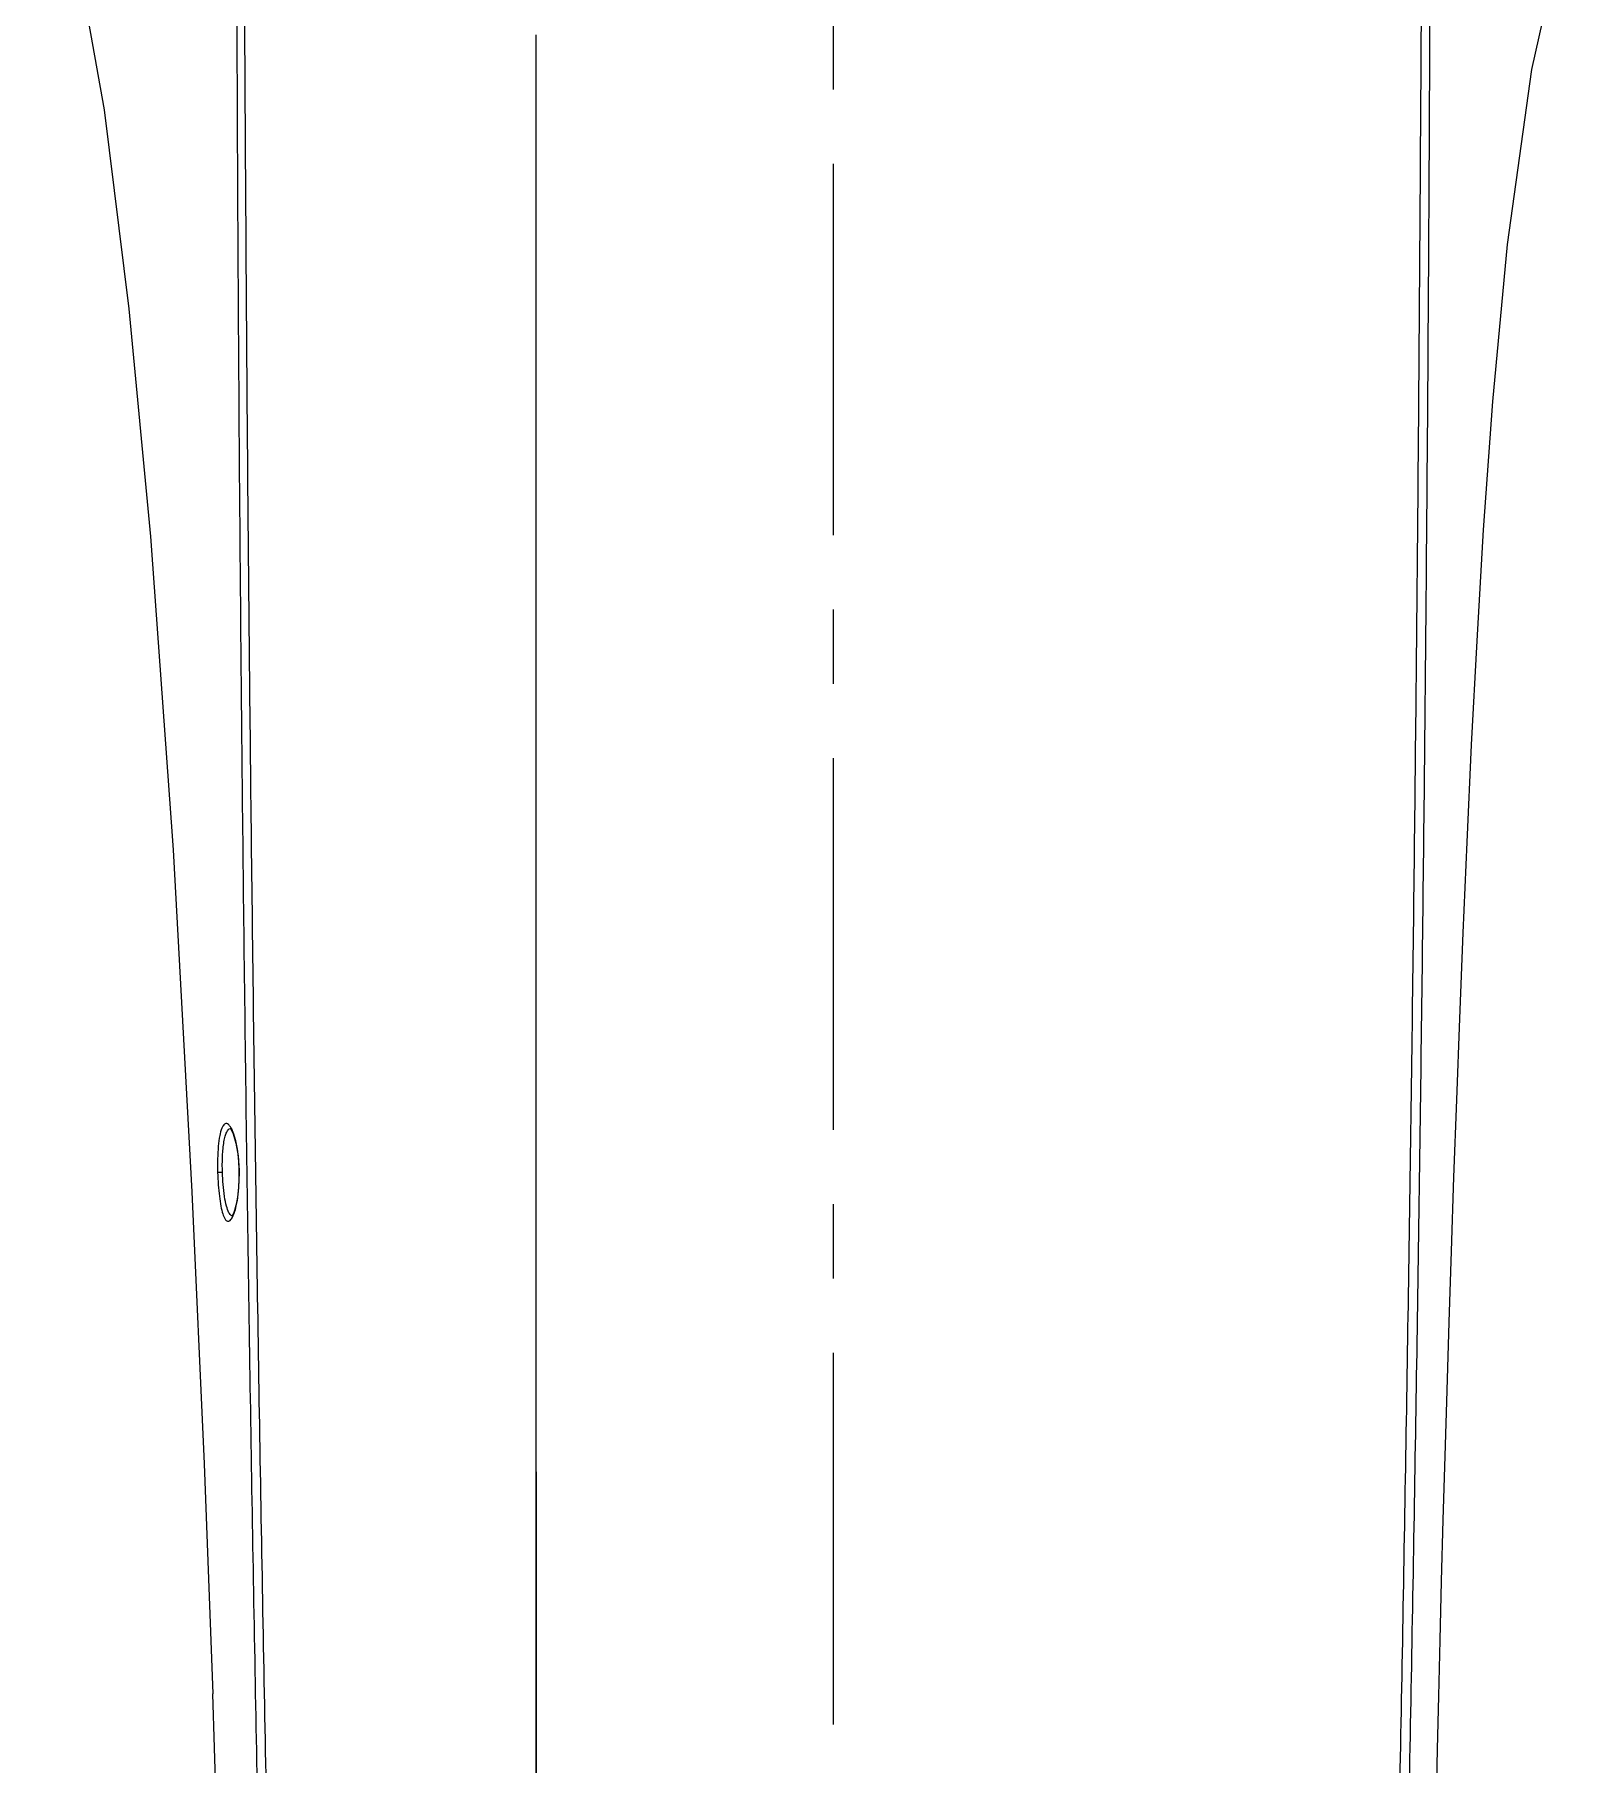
# Model space of a CAD drawing. Header units: millimetres. Extents: x 5828 to 6704, y 123 to 421.
# Drawn here: x 6360.23 to 6367.96, y 254.7 to 263.43 of the extents above; entities that cross this region are included whole.
import ezdxf

# ---------------------------------------------------------------- set-up
doc = ezdxf.new("R2010")
doc.units = ezdxf.units.MM
doc.linetypes.add('CENTER', pattern=[0.6, 0.375, -0.075, 0.075, -0.075])
doc.layers.add('中心线', color=7, linetype='Continuous')
doc.layers.add('外形图', color=7, linetype='Continuous')

msp = doc.modelspace()

# ---------------------------------------------------------------- linework, layer by layer
at = {"layer": '中心线', "linetype": 'CENTER', "ltscale": 5}
msp.add_line((6364.2624, 227.9015), (6364.2624, 284.2012), dxfattribs=at)
at = {"layer": '外形图', "color": 7, "linetype": 'Continuous'}
for p, q in [((6362.7624, 252.7681), (6362.7624, 263.4272)), ((6361.1788, 257.6871), (6361.1546, 257.6864)), ((6361.263, 257.6868), (6361.2639, 257.6868)), ((6362.7624, 256.1761), (6362.7628, 251.3644)), ((6361.1627, 253.9853), (6361.1302, 255.055))]:
    msp.add_line(p, q, dxfattribs=at)
for points in [[(6360.2308, 264.6281), (6360.4239, 263.9331), (6360.5813, 263.0485), (6360.7073, 262.0445), (6360.8161, 260.896), (6360.9295, 259.3141), (6361.0248, 257.5886), (6361.0867, 256.2162), (6361.1302, 255.055)], [(6367.2956, 253.9825), (6367.3013, 254.2914), (6367.3061, 254.5255), (6367.3116, 254.7768), (6367.3177, 255.0444), (6367.3246, 255.3272), (6367.3322, 255.6242), (6367.3405, 255.9337), (6367.3495, 256.2548), (6367.3593, 256.5864), (6367.3699, 256.9305), (6367.3816, 257.2887), (6367.3943, 257.6624), (6367.4083, 258.0535), (6367.4238, 258.4641), (6367.4411, 258.8957), (6367.4607, 259.3536), (6367.4836, 259.8443), (6367.5108, 260.3693), (6367.5438, 260.9288), (6367.5898, 261.5769), (6367.6638, 262.3685), (6367.7871, 263.2518), (6367.9568, 264.0107)], [(6361.2195, 257.909), (6361.2185, 257.9093), (6361.2209, 257.9058), (6361.2332, 257.8818), (6361.2471, 257.835), (6361.2579, 257.7698), (6361.2628, 257.6968), (6361.263, 257.6868)], [(6361.263, 257.6868), (6361.2606, 257.6101), (6361.2524, 257.5445), (6361.2405, 257.4946), (6361.2367, 257.4839)], [(6361.2367, 257.4839), (6361.2282, 257.4667), (6361.2322, 257.4656)]]:
    msp.add_lwpolyline(points, dxfattribs=at)
for centre, radius, start, end in [((6361.2216, 257.8946), 0.0141, 89.54122, 98.97844), ((6361.0528, 257.5459), 0.1963, 337.84469, 340.82564)]:
    msp.add_arc(centre, radius, start, end, dxfattribs=at)
for points, knots in [([(6361.2222, 265.7779), (6361.2368, 265.6262), (6361.2521, 265.3213), (6361.247, 264.7105), (6361.2505, 263.9464), (6361.2527, 263.0293), (6361.2577, 262.1121), (6361.2638, 261.1945), (6361.2742, 259.9703), (6361.2908, 258.4398), (6361.3168, 256.6041), (6361.3493, 254.7714), (6361.387, 252.9445), (6361.4161, 251.7288), (6361.431, 251.1225)], [0, 0, 0, 0, 0.031175, 0.062424, 0.125005, 0.187566, 0.250135, 0.312733, 0.375364, 0.5007, 0.626008, 0.751125, 0.875865, 1, 1, 1, 1]), ([(6361.4882, 250.7298), (6361.472, 251.3516), (6361.4422, 252.5987), (6361.4019, 254.4733), (6361.3669, 256.3549), (6361.3433, 257.9257), (6361.3274, 259.1835), (6361.3171, 260.1269), (6361.3081, 261.07), (6361.3008, 262.0128), (6361.2958, 262.7982), (6361.2921, 263.4263), (6361.2906, 263.8975), (6361.2878, 264.3686), (6361.2869, 264.8399), (6361.2877, 265.3111), (6361.2741, 265.6257), (6361.2556, 265.7818)], [0, 0, 0, 0, 0.123945, 0.248588, 0.373653, 0.498955, 0.561639, 0.624317, 0.68697, 0.74959, 0.812186, 0.84348, 0.874773, 0.906071, 0.937371, 0.968681, 1, 1, 1, 1]), ([(6367.0349, 250.7176), (6367.0508, 251.3365), (6367.0806, 252.5777), (6367.1199, 254.4435), (6367.1538, 256.3162), (6367.1823, 258.1927), (6367.2008, 259.7576), (6367.2126, 261.0095), (6367.2202, 261.9479), (6367.2264, 262.886), (6367.231, 263.6676), (6367.2331, 264.2928), (6367.2347, 264.7619), (6367.2379, 265.231), (6367.2472, 265.5439), (6367.2594, 265.6999)], [0, 0, 0, 0, 0.123943, 0.248572, 0.373636, 0.498937, 0.624304, 0.686962, 0.749588, 0.812186, 0.874774, 0.906071, 0.937372, 0.968682, 1, 1, 1, 1]), ([(6367.083, 250.7089), (6367.0988, 251.328), (6367.1286, 252.5697), (6367.1677, 254.4362), (6367.2013, 256.3096), (6367.2292, 258.1868), (6367.2471, 259.7522), (6367.2583, 261.0044), (6367.2652, 261.9431), (6367.2709, 262.8813), (6367.2736, 263.663), (6367.2755, 264.2884), (6367.277, 264.7576), (6367.274, 265.2268), (6367.2844, 265.5399), (6367.2974, 265.6958)], [0, 0, 0, 0, 0.12395, 0.248588, 0.373661, 0.498967, 0.624337, 0.686993, 0.749615, 0.812206, 0.874786, 0.906072, 0.937369, 0.968695, 1, 1, 1, 1]), ([(6361.2364, 257.8795), (6361.2323, 257.8914), (6361.2258, 257.9076), (6361.2138, 257.9246), (6361.2057, 257.9317), (6361.1966, 257.9341), (6361.188, 257.9302), (6361.181, 257.9217), (6361.1716, 257.9026), (6361.1633, 257.8678), (6361.1568, 257.8162), (6361.1538, 257.754), (6361.154, 257.7095), (6361.1546, 257.6864)], [0, 0, 0, 0, 0.115792, 0.157288, 0.188738, 0.213395, 0.238235, 0.270112, 0.312411, 0.431741, 0.5939, 0.788397, 1, 1, 1, 1]), ([(6361.1788, 257.6871), (6361.178, 257.7149), (6361.1782, 257.7667), (6361.1833, 257.8274), (6361.1919, 257.8675), (6361.1997, 257.8909), (6361.2106, 257.9072), (6361.2194, 257.9086)], [0, 0, 0, 0, 0.360649, 0.668636, 0.789795, 0.884784, 1, 1, 1, 1]), ([(6361.2639, 257.6868), (6361.2634, 257.7052), (6361.2608, 257.7701), (6361.2515, 257.8354), (6361.2364, 257.8795)], [0, 0, 0, 0, 0.284116, 1, 1, 1, 1]), ([(6361.1546, 257.6864), (6361.1554, 257.6656), (6361.1572, 257.6254), (6361.1625, 257.5685), (6361.1699, 257.5195), (6361.1792, 257.4805), (6361.1889, 257.4547), (6361.2012, 257.4398), (6361.2122, 257.4402), (6361.219, 257.445), (6361.2255, 257.4531), (6361.2292, 257.4599), (6361.2311, 257.4639)], [0, 0, 0, 0, 0.212253, 0.410791, 0.583041, 0.719823, 0.815459, 0.872275, 0.894551, 0.92087, 0.955484, 1, 1, 1, 1]), ([(6361.2119, 257.4834), (6361.2063, 257.4939), (6361.1976, 257.5209), (6361.1844, 257.5887), (6361.1801, 257.6461), (6361.1788, 257.6871)], [0, 0, 0, 0, 0.171224, 0.406546, 1, 1, 1, 1]), ([(6361.2503, 257.5264), (6361.2526, 257.538), (6361.2616, 257.591), (6361.2643, 257.645), (6361.2639, 257.6868)], [0, 0, 0, 0, 0.221874, 1, 1, 1, 1]), ([(6361.2383, 257.4814), (6361.2394, 257.4847), (6361.2442, 257.4994), (6361.2478, 257.5145), (6361.2503, 257.5264)], [0, 0, 0, 0, 0.223155, 1, 1, 1, 1]), ([(6361.2289, 257.466), (6361.2273, 257.4664), (6361.2197, 257.4699), (6361.215, 257.4775), (6361.2119, 257.4834)], [0, 0, 0, 0, 0.19473, 1, 1, 1, 1])]:
    msp.add_open_spline(points, degree=3, knots=knots, dxfattribs=at)
msp.add_open_spline([(6361.2311, 257.4639), (6361.2324, 257.4665), (6361.2336, 257.4691), (6361.2347, 257.4718)], degree=3, dxfattribs=at)

doc.saveas('drawing.dxf')
